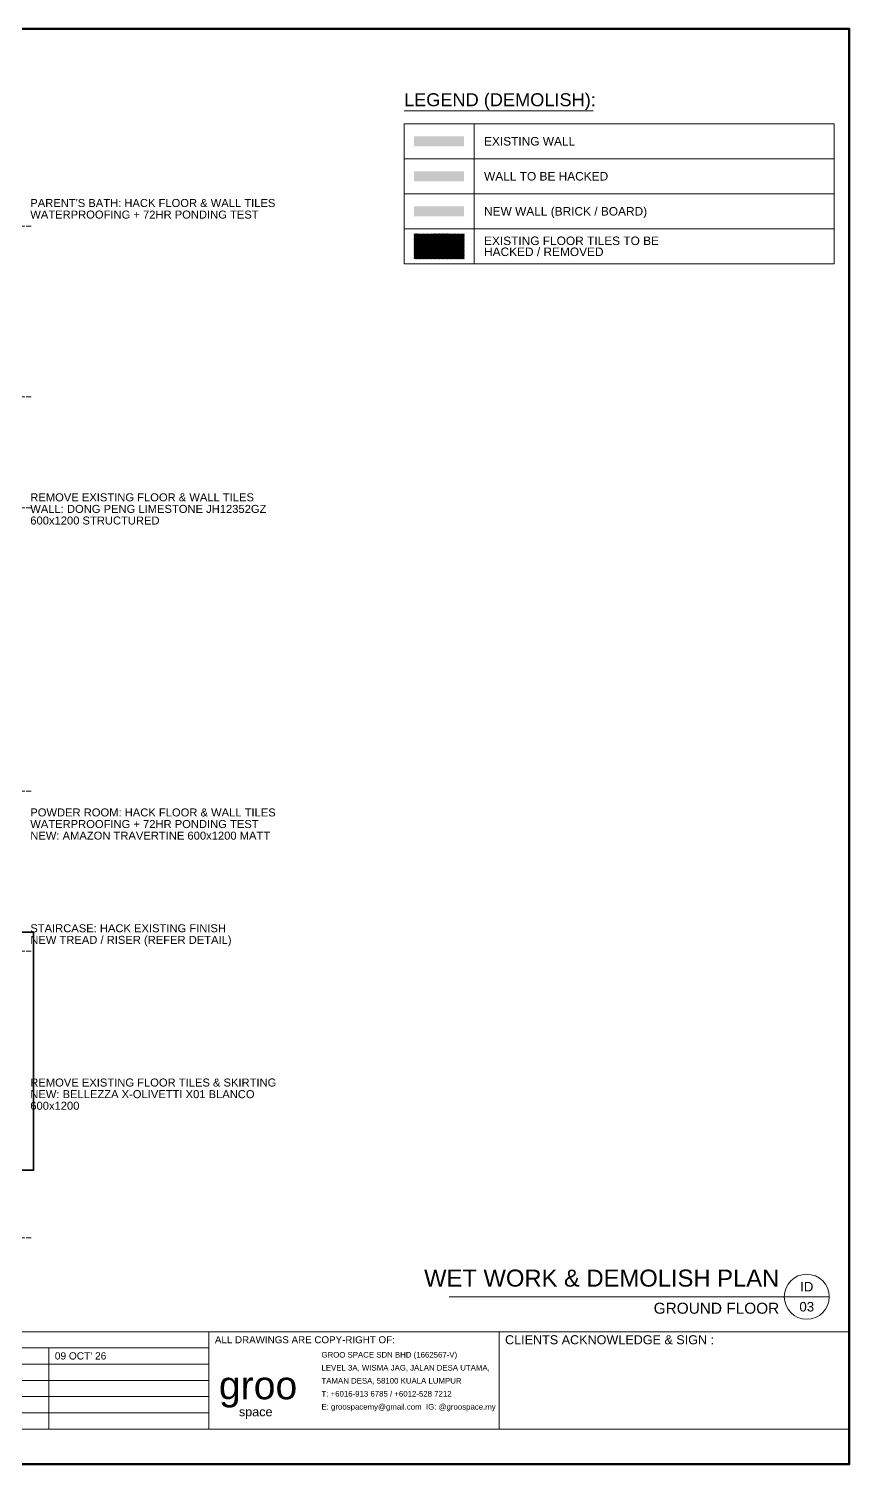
# Model space of a CAD drawing. Header units: millimetres. Extents: x 5 to 415, y 5 to 292.
# Drawn here: x 251 to 415, y 5 to 292 of the extents above; entities that cross this region are included whole.
import ezdxf
from ezdxf.enums import TextEntityAlignment as Align

# ---------------------------------------------------------------- set-up
doc = ezdxf.new("R2010")
doc.units = ezdxf.units.MM
doc.linetypes.add('DASHED', pattern=[1.524, 1.27, -0.254])
for name, color, linetype, lineweight in [('0-SHEET', 7, 'CONTINUOUS', 50), ('0-TITLE', 7, 'CONTINUOUS', 18), ('0-TITLE-TXT', 7, 'CONTINUOUS', 13), ('A-GRID', 8, 'DASHED', 13), ('A-WALL', 250, 'CONTINUOUS', 35), ('A-WALL-DEMO', 1, 'DASHED', 35), ('A-WALL-FILL', 250, 'CONTINUOUS', 0), ('A-WALL-NEW', 5, 'CONTINUOUS', 35), ('I-NOTE', 1, 'CONTINUOUS', 13), ('I-TEXT', 7, 'CONTINUOUS', 13)]:
    doc.layers.add(name, color=color, linetype=linetype, lineweight=lineweight)
doc.styles.get("Standard").update_dxf_attribs({"font": 'arial.ttf'})

msp = doc.modelspace()

# ---------------------------------------------------------------- hatches: boundary and pattern name
at = {"layer": 'A-WALL-DEMO'}
h = msp.add_hatch(color=1, dxfattribs=at)
h.dxf.hatch_style = 1
h.paths.add_polyline_path([(328, 261.5), (338, 261.5), (338, 263.5), (328, 263.5)])
at = {"layer": 'A-WALL-FILL', "true_color": 0x4d4d4d}
h = msp.add_hatch(color=7, dxfattribs=at)
h.dxf.hatch_style = 1
h.paths.add_polyline_path([(328, 268.5), (338, 268.5), (338, 270.5), (328, 270.5)])
at = {"layer": 'A-WALL-NEW'}
h = msp.add_hatch(color=5, dxfattribs=at)
h.dxf.hatch_style = 1
h.paths.add_polyline_path([(328, 254.5), (338, 254.5), (338, 256.5), (328, 256.5)])
at = {"layer": 'I-NOTE'}
h = msp.add_hatch(dxfattribs=at)
h.set_pattern_fill('ANSI37', scale=0.06)
h.paths.add_polyline_path([(328, 246), (338, 246), (338, 251), (328, 251)])

# ---------------------------------------------------------------- linework, layer by layer
at = {"layer": '0-SHEET'}
msp.add_lwpolyline([(5, 5), (415, 5), (415, 292), (5, 292)], close=True, dxfattribs=at)
at = {"layer": '0-TITLE'}
for p, q in [((5, 31.5), (415, 31.5)), ((287, 12), (287, 31.5)), ((345, 12), (345, 31.5)), ((219, 28.3), (287, 28.3)), ((255, 12), (255, 28.3)), ((219, 25.04), (287, 25.04)), ((219, 21.78), (287, 21.78)), ((219, 18.52), (287, 18.52)), ((219, 15.26), (287, 15.26)), ((5, 12), (415, 12))]:
    msp.add_line(p, q, dxfattribs=at)
at = {"layer": 'A-GRID'}
for p, q in [((93.5, 252.5), (251.5, 252.5)), ((93.5, 218.43), (251.5, 218.43)), ((93.5, 196.2), (251.5, 196.2)), ((93.5, 139.6), (251.5, 139.6)), ((93.5, 107.55), (251.5, 107.55)), ((93.5, 63.85), (251.5, 63.85)), ((93.5, 50.27), (251.5, 50.27))]:
    msp.add_line(p, q, dxfattribs=at)
at = {"layer": 'A-WALL'}
msp.add_lwpolyline([(236.98, 73.59), (236.98, 111.4), (251.97, 111.4), (251.97, 63.79), (236.98, 63.79), (236.98, 72.09)], dxfattribs=at)
at = {"layer": 'I-NOTE', "color": 1}
msp.add_line((326, 275.6), (363.8, 275.6), dxfattribs=at)
at = {"layer": 'I-TEXT'}
for p, q in [((335, 38.5), (402, 38.5)), ((402, 38.5), (411, 38.5))]:
    msp.add_line(p, q, dxfattribs=at)
for points in [[(326, 266), (340, 266), (340, 273), (326, 273)], [(340, 266), (412, 266), (412, 273), (340, 273)], [(326, 259), (340, 259), (340, 266), (326, 266)], [(340, 259), (412, 259), (412, 266), (340, 266)], [(326, 252), (340, 252), (340, 259), (326, 259)], [(340, 252), (412, 252), (412, 259), (340, 259)], [(326, 245), (340, 245), (340, 252), (326, 252)], [(340, 245), (412, 245), (412, 252), (340, 252)]]:
    msp.add_lwpolyline(points, close=True, dxfattribs=at)
msp.add_circle((406.5, 38.5), 4.5, dxfattribs=at)

# ---------------------------------------------------------------- texts
at = {"layer": '0-TITLE-TXT'}
for s, height, p in [('ALL DRAWINGS ARE COPY-RIGHT OF:', 1.4, (288.2, 29.9)), ('CLIENTS ACKNOWLEDGE & SIGN :', 1.8, (346.2, 29.9)), ("09 OCT' 26", 1.45, (256.2, 26.67)), ('GROO SPACE SDN BHD (1662567-V)', 1.12, (309.5, 26.9)), ('LEVEL 3A, WISMA JAG, JALAN DESA UTAMA,', 1.12, (309.5, 24.3)), ('TAMAN DESA, 58100 KUALA LUMPUR', 1.12, (309.5, 21.7)), ('T: +6016-913 6785 / +6012-528 7212', 1.12, (309.5, 19.1)), ('E: groospacemy@gmail.com  IG: @groospace.my', 1.12, (309.5, 16.5))]:
    msp.add_text(s, height=height, dxfattribs=at).set_placement(p, align=Align.MIDDLE_LEFT)
for s, height, p in [('groo', 5.6, (289, 18)), ('space', 1.8, (293, 14.6))]:
    msp.add_text(s, height=height, dxfattribs=at).set_placement(p)
at = {"layer": 'I-NOTE', "color": 1}
msp.add_text('LEGEND (DEMOLISH):', height=2.6, dxfattribs=at).set_placement((326, 276.5))
for s, height, p in [('EXISTING WALL', 1.7, (342, 269.5)), ('WALL TO BE HACKED', 1.7, (342, 262.5)), ('WATERPROOFING + 72HR PONDING TEST', 1.6, (251.3, 254.84)), ("PARENT'S BATH: HACK FLOOR & WALL TILES", 1.6, (251.3, 257.16)), ('NEW WALL (BRICK / BOARD)', 1.7, (342, 255.5)), ('EXISTING FLOOR TILES TO BE', 1.7, (342, 249.6)), ('HACKED / REMOVED', 1.7, (342, 247.4)), ('REMOVE EXISTING FLOOR & WALL TILES', 1.6, (251.3, 198.32)), ('WALL: DONG PENG LIMESTONE JH12352GZ', 1.6, (251.3, 196)), ('600x1200 STRUCTURED', 1.6, (251.3, 193.68)), ('POWDER ROOM: HACK FLOOR & WALL TILES', 1.6, (251.3, 135.32)), ('WATERPROOFING + 72HR PONDING TEST', 1.6, (251.3, 133)), ('NEW: AMAZON TRAVERTINE 600x1200 MATT', 1.6, (251.3, 130.68)), ('STAIRCASE: HACK EXISTING FINISH', 1.6, (251.3, 112.16)), ('NEW TREAD / RISER (REFER DETAIL)', 1.6, (251.3, 109.84)), ('REMOVE EXISTING FLOOR TILES & SKIRTING', 1.6, (251.3, 81.32)), ('600x1200', 1.6, (251.3, 76.68)), ('NEW: BELLEZZA X-OLIVETTI X01 BLANCO', 1.6, (251.3, 79))]:
    msp.add_text(s, height=height, dxfattribs=at).set_placement(p, align=Align.MIDDLE_LEFT)
at = {"layer": 'I-TEXT'}
msp.add_text('WET WORK & DEMOLISH PLAN', height=3.4, dxfattribs=at).set_placement((401, 39.5), align=Align.BOTTOM_RIGHT)
for s, p in [('ID', (406.5, 40.5)), ('03', (406.5, 36.5))]:
    msp.add_text(s, height=1.9, dxfattribs=at).set_placement(p, align=Align.MIDDLE_CENTER)
msp.add_text('GROUND FLOOR', height=2.2, dxfattribs=at).set_placement((401, 37.3), align=Align.TOP_RIGHT)

doc.saveas('drawing.dxf')
